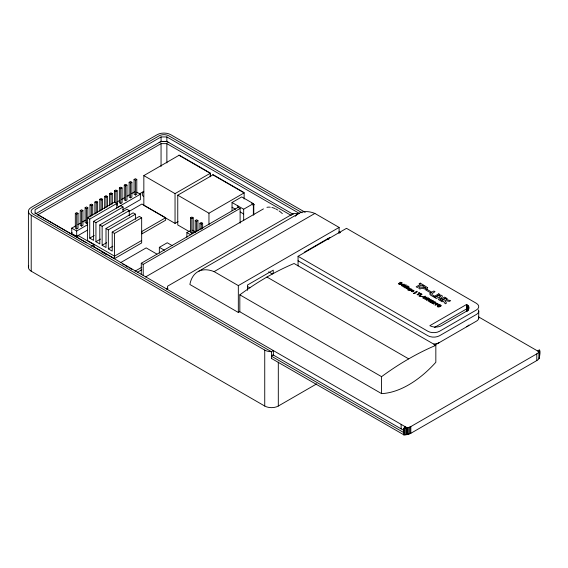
<?xml version="1.0" encoding="UTF-8"?>
<svg xmlns="http://www.w3.org/2000/svg" width="568" height="568" viewBox="0 0 568 568"><rect width="100%" height="100%" fill="white"/><g stroke="black" fill="none" stroke-linecap="round" stroke-linejoin="round"><path stroke-width="0.85" d="M467.968 309.872L467.968 305.399L466.662 304.42L429.841 325.677L431.545 326.43A8.222 4.75 0 0 0 441.471 325.677L466.662 311.129A8.222 4.75 0 0 0 467.968 305.399L467.968 309.872A8.222 4.75 0 0 1 468.444 310.433M271.39 358.401L404.033 434.925L407.71 434.506L410.82 433.306L536.788 360.574A9.592 5.538 0 0 0 538.869 358.777C539.685 357.024 541.553 346.885 537.683 350.988M539.515 357.378L539.593 349.888M478.76 311.129L478.703 318.478A8.215 4.423 -3.1 0 1 476.353 321.197L434.442 345.394M403.933 434.925L403.933 428.208L407.71 427.789L410.82 426.589L536.788 353.864A9.592 5.538 0 0 0 538.869 352.068L539.515 350.669M299.414 213.461L166.871 136.931L161.056 136.931L35.088 209.663L35.088 213.391M35.855 213.696L161.056 141.411A4.111 2.371 0 0 1 161.461 141.205M37.389 215.045L161.056 143.647L166.871 143.647L291.32 215.499M75.331 213.369L76.687 212.588L78.043 213.369L78.043 228.137L76.687 228.925L75.331 228.137L75.331 213.369L76.687 214.15L78.043 213.369M80.223 210.543L81.579 209.762L82.935 210.543L82.935 225.311L81.579 226.099L80.223 225.311L80.223 210.543L81.579 211.331L82.935 210.543M87.834 222.493L86.478 223.274L85.115 222.493L85.115 207.718L86.478 206.937L87.834 207.718L87.834 218.147M90.014 217.061L90.014 204.892L91.37 204.111L92.726 204.892L92.726 215.322M94.906 214.235L94.906 202.066L96.262 201.285L97.618 202.066L97.618 212.496M99.798 211.41L99.798 199.247L101.154 198.459L102.51 199.247L102.51 209.67M104.689 208.584L104.689 196.421L106.046 195.633L107.402 196.421L107.402 206.844M109.588 205.758L109.588 193.596L110.945 192.808L112.301 193.596L112.301 204.019M114.48 202.066L114.48 190.77L115.837 189.982L117.193 190.77L117.193 205.538M119.372 187.944L120.728 187.163L122.084 187.944L122.084 202.712L120.728 203.493L119.372 202.712L119.372 187.944L120.728 188.725L122.084 187.944M124.264 185.118L125.62 184.337L126.976 185.118L126.976 199.886L125.62 200.674L124.264 199.886L124.264 185.118L125.62 185.899L126.976 185.118M129.156 182.292L130.519 181.511L131.875 182.292L131.875 197.06L130.519 197.849L129.156 197.06L129.156 182.292L130.519 183.073L131.875 182.292M134.069 179.46L135.433 178.672L136.789 179.46L136.789 194.228L135.433 195.009L134.069 194.228L134.069 179.46L135.433 180.241L136.789 179.46M85.115 207.718L86.478 208.506L87.834 207.718M90.014 204.892L91.37 205.68L92.726 204.892M94.906 202.066L96.262 202.854L97.618 202.066M99.798 199.247L101.154 200.028L102.51 199.247M104.689 196.421L106.046 197.202L107.402 196.421M109.588 193.596L110.945 194.377L112.301 193.596M114.48 190.77L115.837 191.551L117.193 190.77M178.118 221.612L175.043 223.387L143.839 205.367L143.839 175.604L179.012 155.298L210.217 173.311L210.217 176.818M141.666 240.484L114.537 256.147L87.408 240.484L87.408 217.764L114.537 202.101L116.866 203.443L116.866 207.767M87.429 230.161L76.687 236.366L71.745 233.512L71.745 228.137L75.579 225.922M77.887 224.594L80.187 223.267M82.488 221.939L85.555 220.164M117.015 202.002L119.316 200.674M121.616 199.347L124.69 197.572M126.991 196.244L129.291 194.916M131.591 193.589L134.659 191.814M87.408 217.764L89.73 219.113L116.866 203.443M70.666 233.583L72.193 232.702M139.196 194.022L143.768 191.381M71.745 228.137L76.687 230.991L87.429 224.793M116.589 207.959L140.374 194.228L140.374 199.595L122.723 209.784M89.73 219.113L89.73 238.134L93.606 240.37L93.606 221.35L120.736 205.68L123.064 207.029L123.064 211.346M93.606 221.35L95.935 222.691L123.064 207.029M76.282 236.991L78.49 235.713L93.997 244.666L93.997 247.123M95.935 222.691L95.935 241.712L99.805 243.949L99.805 224.928L126.941 209.265L129.263 210.607L129.263 215.797M99.805 224.928L102.133 226.27L129.263 210.607M128.886 211.544L141.901 204.026L165.643 217.736L165.643 220.199L141.901 233.902L141.901 231.439L165.643 217.736M102.133 226.27L102.133 245.291L106.01 247.527L106.01 228.506L133.139 212.844L135.468 214.186L135.468 219.376M89.73 238.134L94.252 235.521M106.01 228.506L108.339 229.848L135.468 214.186M143.839 175.604L175.043 193.624L210.217 173.311M108.339 229.848L108.339 248.876L112.208 251.113L112.208 232.092L139.345 216.422L141.666 217.764L141.666 242.941L114.537 258.61L93.436 246.427M95.935 241.712L100.451 239.1M177.756 195.186L212.929 174.88L244.133 192.893L208.96 213.206L177.756 195.186L177.756 224.949L189.172 231.545M91.05 246.37L93.997 244.666M112.208 232.092L114.537 233.434L141.666 217.764M102.133 245.291L106.656 242.685M108.339 248.876L112.854 246.263M190.486 217.814L191.842 217.026L193.198 217.814L193.198 232.582L191.842 233.363L190.486 232.582L190.486 217.814L191.842 218.595L193.198 217.814M120.388 262.771L146.168 247.889L156.917 254.095M195.207 232.702L195.207 220.54L196.564 219.752L197.92 220.54L197.92 230.963M195.207 220.54L196.564 221.321L197.92 220.54M232.042 210.6L232.042 202.506L241.734 196.911L253.356 203.621L253.356 215.045M199.929 229.344L199.929 223.259L201.285 222.478L202.641 223.259L202.641 228.471M159.345 253.15L159.345 247.328L167.255 242.763L172.281 245.667M199.929 223.259L201.285 224.048L202.641 223.259M186.9 237.183L186.9 232.582L190.436 230.544M141.276 274.521L141.276 263.254L238.177 207.313L240.115 208.428L240.115 223.16M141.276 263.254L143.214 264.376L240.115 208.428M134.985 271.199L141.808 267.258M232.042 202.506L243.672 209.216L253.356 203.621M253.001 205.396L254.443 204.565M137.257 272.342L141.808 269.715M145.628 276.907L263.438 208.889M166.431 289.084L167.965 288.196M198.303 271.476L299.08 213.291M239.859 311.584L238.333 312.464L189.882 284.49A41.123 23.742 60 0 1 214.108 271.625L314.885 213.44L339.11 227.427L339.11 233.491M214.108 271.625L238.333 285.605L339.11 227.427M304.228 252.263L330.001 237.381M298.058 256.303L346.508 228.329L476.353 303.298A8.222 4.75 0 0 1 476.353 310.007L439.533 331.272A8.222 4.75 0 0 1 427.903 331.272L298.058 256.303L298.058 265.945M28.727 265.852A9.592 5.538 0 0 0 31.212 271.206L264.738 406.035A9.592 5.538 0 0 0 278.306 406.035L316.71 383.861M434.442 327.495L466.662 308.893L467.819 309.745M403.933 428.208L405.843 427.108M433.718 344.045L434.79 343.903A8.215 4.423 -3.1 0 0 439.533 342.461M299.386 213.44L293.571 213.44L167.595 286.166L167.595 289.524M271.525 358.422L271.419 351.706L33.15 214.136A6.851 3.955 0 0 1 33.15 208.541L159.118 135.816A6.851 3.955 0 0 1 168.81 135.816L302.119 212.78M35.088 213.021L407.242 427.881L407.242 434.598M305.179 212.311L170.748 134.694A9.592 5.538 0 0 0 157.18 134.694L31.212 207.426A9.592 5.538 0 0 0 31.212 215.258L31.212 271.206M338.982 231.822L340.516 232.71M478.37 316.781L539.025 351.798L539.025 358.507M293.287 214.399L166.871 141.411A4.111 2.371 0 0 0 166.467 141.205M327.346 238.524L328.851 239.398M179.019 155.028L210.416 173.155L210.416 176.605M212.744 174.497L244.141 192.623L244.133 199.02M251.589 203.188L253.782 204.452L253.782 214.896M232.042 207.249L235.493 209.244M240.214 211.97L243.672 213.966M298.058 260.776L427.903 335.745A8.222 4.75 0 0 0 439.533 335.745L476.353 314.487A8.222 4.75 0 0 0 478.483 309.901M435.834 345.337L294.089 263.502A284.128 164.046 -60 0 0 239.824 294.827L239.824 311.775L381.568 393.617A91.533 52.845 -60 0 0 435.834 362.285L435.834 345.337A284.128 164.046 -60 0 0 381.568 376.662L239.824 294.827M136.838 192.19L140.374 194.228M268.657 271.845L272.406 274.01M192.602 230.168L195.626 231.914M266.953 277.042L408.704 358.877M186.9 232.582L190.685 234.769M247.627 286.584L249.877 287.884M159.345 247.328L164.379 250.232M38.61 215.215L86.308 242.749M101.651 251.887L103.809 253.129M105.243 253.96L106.685 254.791M122.695 264.099L124.229 264.986M125.769 265.874L128.07 267.201M129.603 268.089L131.911 269.424M31.212 215.258L264.738 350.087A9.592 5.538 0 0 0 270.269 351.663L271.419 351.706L273.357 350.584L273.357 355.064L271.419 356.179L403.933 432.681M272.839 354.759L404.167 430.622M478.618 317.377L478.76 318.037M466.804 308.985L466.91 311.605M466.882 311.512L466.662 304.42L466.662 311.449M539.273 351.379L539.273 358.096M536.788 353.864L536.788 360.574M410.82 426.589L410.82 433.306M409.876 427.065L409.876 433.782M408.832 427.47L408.832 434.186M407.71 427.789L407.71 434.506M406.518 428.024L406.518 434.74M405.289 428.165L405.289 434.882M404.927 426.596L404.927 428.087M404.033 428.215L404.033 434.925M401.129 424.353L401.129 428.826M381.568 376.662L381.568 393.617M278.306 362.072L278.306 406.035M273.222 273.691L273.222 270.169L247.442 285.051L247.442 290.333M264.738 350.087L264.738 406.035M243.672 209.216L243.672 220.661M238.333 285.605L238.333 312.464M237.857 205.864L237.857 207.441M208.96 213.206L208.96 224.58M201.285 224.048L201.285 229.259M196.564 221.321L196.564 231.744M191.842 218.595L191.842 233.363M175.043 193.624L175.043 223.387M166.871 136.931L166.871 141.411L161.056 141.411L161.056 136.931M166.871 143.647L166.871 162.952M161.056 143.647L161.056 166.467M143.214 264.376L143.214 275.636M135.433 180.241L135.433 195.009M130.519 183.073L130.519 197.849M125.62 185.899L125.62 200.674M120.728 188.725L120.728 203.493M115.837 191.551L115.837 202.847M114.537 233.434L114.537 258.61M110.945 194.377L110.945 204.799M106.046 197.202L106.046 207.625M101.154 200.028L101.154 210.451M96.262 202.854L96.262 213.277M91.37 205.68L91.37 216.103M86.478 208.506L86.478 223.274M81.579 211.331L81.579 226.099M76.687 214.15L76.687 228.925M76.687 230.991L76.687 236.366M28.4 211.339L28.4 267.287M295.225 216.316A41.123 23.742 60 0 1 314.885 213.44M159.118 142.525A6.851 3.955 0 0 1 168.81 142.525M266.939 207.327A25.354 14.64 60 0 1 270.254 207.199M271.866 207.476A25.354 14.64 60 0 1 274.94 208.527M275.714 208.889A25.354 14.64 60 0 1 277.724 210.011M279.065 210.913A25.354 14.64 60 0 1 282.331 213.603M143.299 196.336A7.746 4.473 0 0 1 143.299 191.87M468.92 325.017A8.215 4.423 -56.9 0 1 466.662 326.792M429.884 293.926L430.516 295.083L433.036 296.574L434.172 295.921L431.85 294.543L431.723 293.904L435.017 291.675L433.86 291.008L430.665 292.868L429.884 293.926M423.018 298.015L423.572 298.349L426.248 297.497C420.561 302.403 434.144 295.679 425.773 298.747L427.1 297.156L424.069 297.767C427.448 295.183 423.856 296.027 423.018 298.015M427.661 287.749C426.17 291.611 422.244 286.308 420.022 289.062L418.879 288.402C420.121 284.298 431.254 291.576 423.011 286.016L424.111 285.385L427.661 287.749M408.91 288.097L407.483 288.736A0.724 0.419 0 0 1 407.206 288.537L407.952 287.827L408.91 288.097M440.363 306.479C434.35 309.049 438.602 301.21 441.258 305.904C440.875 305.158 435.336 304.675 439.1 306.72L439.561 306.457L439.107 305.84L440.363 306.479M403.862 286.946L404.402 287.28L407.135 286.364C399.858 290.986 413.951 283.78 404.949 286.648C410.025 281.373 397.721 289.595 405.445 285.385L403.862 286.946M411.871 290.859C412.141 292.215 413.255 291.292 412.24 290.369A0.753 0.433 0 0 1 412.773 290.134C414.931 290.631 414.207 291.512 412.872 290.56C415.336 292.839 409.549 291.363 411.871 290.859M433.476 301.09L432.042 302.346A1.228 0.71 0 0 1 431.126 302.552L430.104 302.275A1.42 0.816 0 0 1 429.692 301.835A1.356 0.781 0 0 1 429.749 301.438L430.295 301.225L430.487 302.055L431.488 302.048L431.24 301.125L432.809 301.026L431.403 300.657L431.95 300.351L433.476 301.09M399.034 283.325C398.679 285.122 402.016 283.091 399.496 283.113C399.254 280.627 404.821 284.469 400.923 282.63L400.184 282.935L400.561 283.02A1.235 0.71 0 0 1 401.122 283.382L401.185 283.801A1.328 0.767 0 0 1 400.816 284.192C399.822 285.477 397.131 283.013 399.034 283.325M406.773 288.395L407.313 289.098A1.136 0.653 0 0 0 408.065 289.197L409.627 288.288L408.257 287.543C411.594 285.349 403.947 288.665 406.773 288.395M409.272 289.836L409.791 290.532A1.171 0.674 0 0 0 410.515 290.639L412.034 289.928L411.75 289.19A1.072 0.618 0 0 0 411.026 288.998C410.912 287.458 405.531 291.746 409.272 289.836M428.151 300.912C429.656 302.765 433.803 297.185 429.01 300.579C432.34 294.813 421.896 303.021 428.776 299.194L428.151 300.912M440.086 299.194L440.619 299.4L444.545 297.128L445.71 297.802C443.8 298.725 440.512 302.119 438.439 299.499L440.704 296.162L436.316 298.47L435.159 297.802C437.438 294.245 446.491 294.018 440.086 299.194M433.895 303.958C428.272 301.956 434.939 303.781 435.138 302.282C432.255 302.375 434.74 300.969 435.912 302.446A1.115 0.646 0 0 1 435.834 302.808L432.709 303.198L433.895 303.958M421.91 296.404L423.252 296.965L421.91 296.404M421.144 296.581C414.122 296.233 426.88 291.98 419.823 295.736L421.144 296.581M421.151 293.834L419.887 293.578L417.636 294.856L417.047 294.643L419.312 293.244L418.744 292.527L421.151 293.834M400.866 284.426L402.009 285.299L401.491 285.676L401.839 285.881L403.124 285.697L402.932 285.328L404.622 284.263L400.866 284.426M409.705 289.716C410.92 291.49 412.134 287.919 409.705 289.716M435.798 303.433L436.899 303.788C430.572 307.416 442.777 302.701 435.798 303.433M413.525 293.443C415.847 294.558 420.647 287.933 413.525 293.443M403.578 284.39L402.442 285.044L401.604 284.561L403.578 284.39M420.221 283.134L419.113 283.773L420.299 284.454L416.166 286.833L417.31 287.493L421.435 285.115L422.62 285.796L423.728 285.157L420.221 283.134M426.93 289.361L425.794 290.014L430.21 292.563L431.339 291.909L426.93 289.361M438.752 293.834L433.519 296.851L434.676 297.525L439.909 294.501L438.752 293.834M446.15 298.101L440.903 301.125L442.067 301.8L443.267 301.104L445.269 303.774L446.512 303.063L444.737 300.458L449.409 301.388L450.665 300.664L446.036 299.506L447.307 298.768L446.15 298.101"/></g></svg>
